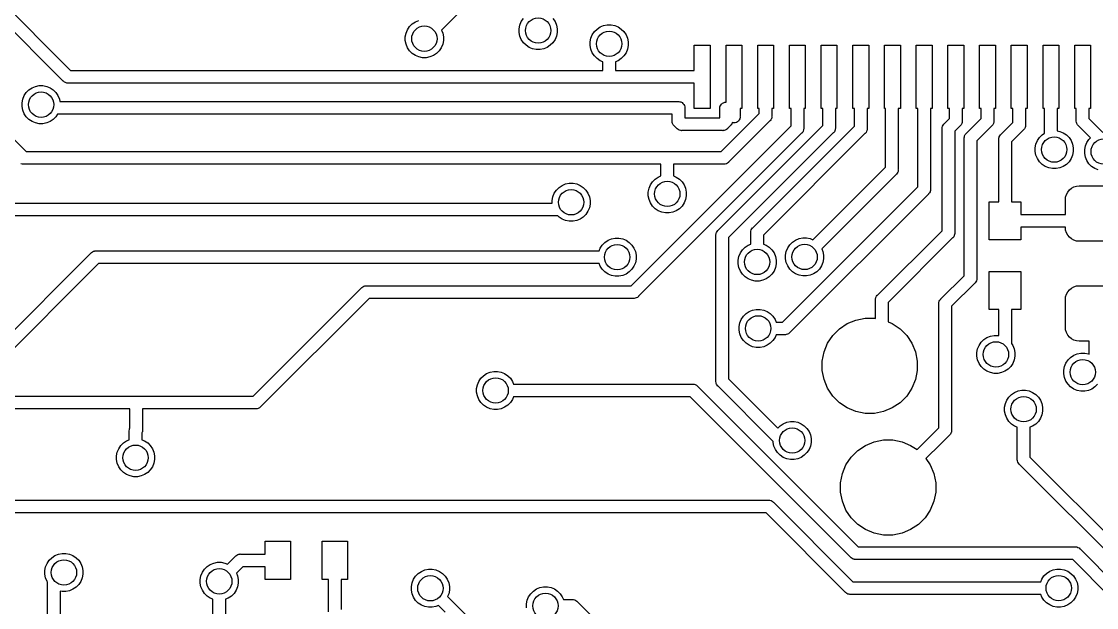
# Model space of a CAD drawing. Extents: x 71 to 174, y -171 to -82.
# Drawn here: x 118.25 to 135.21, y -119 to -109.75 of the extents above; entities that cross this region are included whole.
import ezdxf

# ---------------------------------------------------------------- set-up
doc = ezdxf.new("R2010")
doc.units = 0
doc.header["$MEASUREMENT"] = 0
doc.layers.add('BLACK', color=7, linetype='CONTINUOUS')

msp = doc.modelspace()

# ---------------------------------------------------------------- linework, layer by layer
at = {"layer": 'BLACK', "linetype": 'CONTINUOUS'}
for p, q in [((116.39, -107.888), (119.028, -110.526)), ((118.913, -110.694), (116.275, -108.056)), ((115.058, -108.538), (118.325, -111.806)), ((125.148, -109.622), (124.878, -109.892)), ((124.343, -109.883), (124.375, -109.834)), ((124.375, -109.834), (124.417, -109.792)), ((124.417, -109.792), (124.466, -109.759)), ((124.466, -109.759), (124.521, -109.737)), ((126.103, -109.868), (126.115, -109.81)), ((126.103, -109.927), (126.103, -109.868)), ((126.115, -109.81), (126.137, -109.755)), ((126.137, -109.755), (126.17, -109.706)), ((126.636, -109.706), (126.669, -109.755)), ((126.669, -109.755), (126.692, -109.81)), ((126.692, -109.81), (126.703, -109.868)), ((126.703, -109.868), (126.703, -109.927)), ((127.332, -109.873), (127.381, -109.84)), ((127.381, -109.84), (127.436, -109.817)), ((127.436, -109.817), (127.494, -109.806)), ((127.494, -109.806), (127.553, -109.806)), ((127.553, -109.806), (127.611, -109.817)), ((127.611, -109.817), (127.665, -109.84)), ((127.665, -109.84), (127.714, -109.873)), ((124.308, -109.996), (124.32, -109.938)), ((124.308, -110.055), (124.308, -109.996)), ((124.32, -109.938), (124.343, -109.883)), ((124.878, -109.892), (124.897, -109.938)), ((124.897, -109.938), (124.908, -109.996)), ((124.908, -109.996), (124.908, -110.055)), ((126.115, -109.985), (126.103, -109.927)), ((126.137, -110.039), (126.115, -109.985)), ((126.17, -110.089), (126.137, -110.039)), ((126.669, -110.039), (126.636, -110.089)), ((126.692, -109.985), (126.669, -110.039)), ((126.703, -109.927), (126.692, -109.985)), ((127.223, -110.076), (127.235, -110.018)), ((127.235, -110.018), (127.257, -109.964)), ((127.257, -109.964), (127.29, -109.914)), ((127.29, -109.914), (127.332, -109.873)), ((127.714, -109.873), (127.756, -109.914)), ((127.756, -109.914), (127.789, -109.964)), ((127.789, -109.964), (127.812, -110.018)), ((127.812, -110.018), (127.823, -110.076)), ((124.32, -110.113), (124.308, -110.055)), ((124.343, -110.167), (124.32, -110.113)), ((124.375, -110.216), (124.343, -110.167)), ((124.874, -110.167), (124.842, -110.216)), ((124.897, -110.113), (124.874, -110.167)), ((124.908, -110.055), (124.897, -110.113)), ((126.212, -110.13), (126.17, -110.089)), ((126.261, -110.163), (126.212, -110.13)), ((126.316, -110.186), (126.261, -110.163)), ((126.374, -110.197), (126.316, -110.186)), ((126.433, -110.197), (126.374, -110.197)), ((126.491, -110.186), (126.433, -110.197)), ((126.545, -110.163), (126.491, -110.186)), ((126.594, -110.13), (126.545, -110.163)), ((126.636, -110.089), (126.594, -110.13)), ((127.223, -110.135), (127.223, -110.076)), ((127.235, -110.193), (127.223, -110.135)), ((127.257, -110.248), (127.235, -110.193)), ((127.812, -110.193), (127.789, -110.248)), ((127.823, -110.135), (127.812, -110.193)), ((127.823, -110.076), (127.823, -110.135)), ((128.866, -110.526), (128.866, -110.126)), ((128.866, -110.126), (129.116, -110.126)), ((129.116, -110.126), (129.116, -111.126)), ((129.366, -111.027), (129.366, -110.126)), ((129.366, -110.126), (129.616, -110.126)), ((129.616, -110.126), (129.616, -111.126)), ((129.866, -111.126), (129.866, -110.126)), ((129.866, -110.126), (130.116, -110.126)), ((130.116, -110.126), (130.116, -111.126)), ((130.366, -111.126), (130.366, -110.126)), ((130.366, -110.126), (130.616, -110.126)), ((130.616, -110.126), (130.616, -111.126)), ((130.866, -111.126), (130.866, -110.126)), ((130.866, -110.126), (131.116, -110.126)), ((131.116, -110.126), (131.116, -111.126)), ((131.366, -111.126), (131.366, -110.126)), ((131.366, -110.126), (131.616, -110.126)), ((131.616, -110.126), (131.616, -111.126)), ((131.866, -111.126), (131.866, -110.126)), ((131.866, -110.126), (132.116, -110.126)), ((132.116, -110.126), (132.116, -111.126)), ((132.366, -111.126), (132.366, -110.126)), ((132.366, -110.126), (132.616, -110.126)), ((132.616, -110.126), (132.616, -111.126)), ((132.866, -111.126), (132.866, -110.126)), ((132.866, -110.126), (133.116, -110.126)), ((133.116, -110.126), (133.116, -111.126)), ((133.366, -111.126), (133.366, -110.126)), ((133.366, -110.126), (133.616, -110.126)), ((133.616, -110.126), (133.616, -111.126)), ((133.866, -111.126), (133.866, -110.126)), ((133.866, -110.126), (134.116, -110.126)), ((134.116, -110.126), (134.116, -111.126)), ((134.366, -111.126), (134.366, -110.126)), ((134.366, -110.126), (134.616, -110.126)), ((134.616, -110.126), (134.616, -111.126)), ((134.866, -111.126), (134.866, -110.126)), ((134.866, -110.126), (135.116, -110.126)), ((135.116, -110.126), (135.116, -111.126)), ((124.417, -110.258), (124.375, -110.216)), ((124.466, -110.291), (124.417, -110.258)), ((124.521, -110.314), (124.466, -110.291)), ((124.579, -110.325), (124.521, -110.314)), ((124.638, -110.325), (124.579, -110.325)), ((124.696, -110.314), (124.638, -110.325)), ((124.751, -110.291), (124.696, -110.314)), ((124.8, -110.258), (124.751, -110.291)), ((124.842, -110.216), (124.8, -110.258)), ((127.29, -110.297), (127.257, -110.248)), ((127.332, -110.339), (127.29, -110.297)), ((127.381, -110.372), (127.332, -110.339)), ((127.423, -110.389), (127.381, -110.372)), ((127.665, -110.372), (127.623, -110.389)), ((127.714, -110.339), (127.665, -110.372)), ((127.756, -110.297), (127.714, -110.339)), ((127.789, -110.248), (127.756, -110.297)), ((119.028, -110.526), (127.423, -110.526)), ((127.423, -110.526), (127.423, -110.389)), ((127.623, -110.389), (127.623, -110.526)), ((127.623, -110.526), (128.866, -110.526)), ((118.916, -110.697), (118.913, -110.694)), ((118.931, -110.71), (118.916, -110.697)), ((118.946, -110.718), (118.931, -110.71)), ((118.948, -110.719), (118.946, -110.718)), ((118.967, -110.725), (118.948, -110.719)), ((118.297, -110.924), (118.33, -110.875)), ((118.33, -110.875), (118.372, -110.833)), ((118.372, -110.833), (118.421, -110.801)), ((118.421, -110.801), (118.476, -110.778)), ((118.476, -110.778), (118.534, -110.766)), ((118.534, -110.766), (118.593, -110.766)), ((118.593, -110.766), (118.651, -110.778)), ((118.651, -110.778), (118.705, -110.801)), ((118.705, -110.801), (118.755, -110.833)), ((118.755, -110.833), (118.796, -110.875)), ((118.796, -110.875), (118.829, -110.924)), ((118.969, -110.725), (118.967, -110.725)), ((118.982, -110.726), (118.969, -110.725)), ((118.987, -110.727), (118.982, -110.726)), ((118.982, -110.726), (118.982, -110.726)), ((118.992, -110.726), (118.987, -110.727)), ((127.518, -110.726), (118.992, -110.726)), ((127.523, -110.727), (127.518, -110.726)), ((127.528, -110.726), (127.523, -110.727)), ((128.866, -110.726), (127.528, -110.726)), ((128.866, -111.126), (128.866, -110.726)), ((118.263, -111.037), (118.275, -110.979)), ((118.263, -111.096), (118.263, -111.037)), ((118.275, -110.979), (118.297, -110.924)), ((118.829, -110.924), (118.852, -110.979)), ((118.852, -110.979), (118.859, -111.017)), ((118.859, -111.017), (128.611, -111.017)), ((128.611, -111.017), (128.616, -111.017)), ((128.616, -111.017), (128.621, -111.017)), ((128.621, -111.017), (128.636, -111.019)), ((128.636, -111.019), (128.655, -111.024)), ((128.655, -111.024), (128.672, -111.034)), ((128.672, -111.034), (128.687, -111.046)), ((128.687, -111.046), (128.7, -111.061)), ((129.283, -111.072), (129.295, -111.056)), ((129.295, -111.056), (129.31, -111.044)), ((129.31, -111.044), (129.328, -111.035)), ((129.328, -111.035), (129.347, -111.029)), ((129.347, -111.029), (129.366, -111.027)), ((118.275, -111.154), (118.263, -111.096)), ((118.297, -111.209), (118.275, -111.154)), ((118.33, -111.258), (118.297, -111.209)), ((118.823, -111.217), (118.796, -111.258)), ((128.516, -111.217), (118.823, -111.217)), ((128.516, -111.321), (128.516, -111.217)), ((128.7, -111.061), (128.709, -111.079)), ((128.709, -111.079), (128.715, -111.098)), ((128.715, -111.098), (128.717, -111.117)), ((128.717, -111.117), (128.716, -111.122)), ((128.716, -111.122), (128.716, -111.276)), ((129.116, -111.126), (128.866, -111.126)), ((129.266, -111.123), (129.268, -111.108)), ((129.266, -111.128), (129.266, -111.123)), ((129.266, -111.123), (129.266, -111.123)), ((129.266, -111.132), (129.266, -111.128)), ((129.266, -111.276), (129.266, -111.132)), ((129.268, -111.108), (129.269, -111.105)), ((129.269, -111.105), (129.271, -111.096)), ((129.271, -111.096), (129.273, -111.089)), ((129.273, -111.089), (129.283, -111.072)), ((129.292, -111.806), (129.891, -111.206)), ((129.616, -111.126), (129.591, -111.126)), ((129.591, -111.126), (129.591, -111.248)), ((129.891, -111.126), (129.866, -111.126)), ((129.891, -111.206), (129.891, -111.126)), ((130.116, -111.126), (130.091, -111.126)), ((130.091, -111.126), (130.091, -111.243)), ((130.391, -111.126), (130.366, -111.126)), ((130.391, -111.402), (130.391, -111.126)), ((130.616, -111.126), (130.591, -111.126)), ((130.591, -111.126), (130.591, -111.438)), ((130.891, -111.126), (130.866, -111.126)), ((130.891, -111.397), (130.891, -111.126)), ((131.116, -111.126), (131.091, -111.126)), ((131.091, -111.126), (131.091, -111.433)), ((131.391, -111.126), (131.366, -111.126)), ((131.391, -111.406), (131.391, -111.126)), ((131.616, -111.126), (131.591, -111.126)), ((131.591, -111.126), (131.591, -111.443)), ((131.883, -111.126), (131.866, -111.126)), ((131.883, -112.05), (131.883, -111.126)), ((132.116, -111.126), (132.083, -111.126)), ((132.083, -111.126), (132.083, -112.087)), ((132.391, -111.126), (132.366, -111.126)), ((132.391, -112.36), (132.391, -111.126)), ((132.616, -111.126), (132.591, -111.126)), ((132.591, -111.126), (132.591, -112.397)), ((132.891, -111.126), (132.866, -111.126)), ((132.891, -111.285), (132.891, -111.126)), ((133.116, -111.126), (133.091, -111.126)), ((133.091, -111.126), (133.091, -111.321)), ((133.391, -111.126), (133.366, -111.126)), ((133.391, -111.285), (133.391, -111.126)), ((133.616, -111.126), (133.591, -111.126)), ((133.591, -111.126), (133.591, -111.321)), ((133.891, -111.126), (133.866, -111.126)), ((133.891, -111.347), (133.891, -111.126)), ((134.116, -111.126), (134.091, -111.126)), ((134.091, -111.126), (134.091, -111.384)), ((134.391, -111.126), (134.366, -111.126)), ((134.391, -111.516), (134.391, -111.126)), ((134.616, -111.126), (134.591, -111.126)), ((134.591, -111.126), (134.591, -111.479)), ((134.891, -111.126), (134.866, -111.126)), ((134.891, -111.321), (134.891, -111.126)), ((135.116, -111.126), (135.091, -111.126)), ((135.091, -111.126), (135.091, -111.285)), ((118.372, -111.3), (118.33, -111.258)), ((118.421, -111.332), (118.372, -111.3)), ((118.476, -111.355), (118.421, -111.332)), ((118.534, -111.366), (118.476, -111.355)), ((118.593, -111.366), (118.534, -111.366)), ((118.651, -111.355), (118.593, -111.366)), ((118.705, -111.332), (118.651, -111.355)), ((118.755, -111.3), (118.705, -111.332)), ((118.796, -111.258), (118.755, -111.3)), ((128.516, -111.326), (128.516, -111.321)), ((128.516, -111.331), (128.516, -111.326)), ((128.517, -111.336), (128.516, -111.331)), ((128.516, -111.331), (128.516, -111.331)), ((128.518, -111.346), (128.517, -111.336)), ((128.519, -111.349), (128.518, -111.346)), ((128.523, -111.365), (128.519, -111.349)), ((128.533, -111.382), (128.523, -111.365)), ((128.545, -111.397), (128.533, -111.382)), ((128.549, -111.4), (128.545, -111.397)), ((128.716, -111.276), (129.266, -111.276)), ((129.24, -113.048), (130.891, -111.397)), ((130.058, -111.322), (129.407, -111.973)), ((129.437, -111.397), (129.433, -111.4)), ((129.45, -111.382), (129.437, -111.397)), ((129.459, -111.365), (129.45, -111.382)), ((129.462, -111.355), (129.459, -111.365)), ((129.464, -111.349), (129.462, -111.355)), ((129.472, -111.351), (129.464, -111.349)), ((129.476, -111.352), (129.472, -111.351)), ((129.491, -111.353), (129.476, -111.352)), ((129.511, -111.351), (129.491, -111.353)), ((129.53, -111.345), (129.511, -111.351)), ((129.547, -111.336), (129.53, -111.345)), ((129.562, -111.324), (129.547, -111.336)), ((129.575, -111.308), (129.562, -111.324)), ((129.584, -111.291), (129.575, -111.308)), ((129.59, -111.272), (129.584, -111.291)), ((129.591, -111.257), (129.59, -111.272)), ((129.591, -111.248), (129.592, -111.253)), ((129.592, -111.253), (129.591, -111.257)), ((129.591, -111.257), (129.591, -111.257)), ((130.062, -111.319), (130.058, -111.322)), ((130.075, -111.303), (130.062, -111.319)), ((130.084, -111.286), (130.075, -111.303)), ((130.087, -111.278), (130.084, -111.286)), ((130.09, -111.267), (130.087, -111.278)), ((130.091, -111.258), (130.09, -111.267)), ((130.091, -111.243), (130.092, -111.248)), ((130.092, -111.248), (130.091, -111.252)), ((130.091, -111.252), (130.091, -111.252)), ((130.091, -111.252), (130.091, -111.258)), ((132.78, -111.406), (132.79, -111.389)), ((132.79, -111.389), (132.802, -111.373)), ((132.802, -111.373), (132.806, -111.37)), ((132.806, -111.37), (132.891, -111.285)), ((133.062, -111.397), (133.058, -111.4)), ((133.075, -111.382), (133.062, -111.397)), ((133.084, -111.365), (133.075, -111.382)), ((133.089, -111.349), (133.084, -111.365)), ((133.09, -111.346), (133.089, -111.349)), ((133.091, -111.336), (133.09, -111.346)), ((133.091, -111.321), (133.092, -111.326)), ((133.092, -111.326), (133.091, -111.331)), ((133.091, -111.331), (133.091, -111.331)), ((133.091, -111.331), (133.091, -111.336)), ((133.156, -111.52), (133.391, -111.285)), ((133.562, -111.397), (133.558, -111.4)), ((133.575, -111.382), (133.562, -111.397)), ((133.584, -111.365), (133.575, -111.382)), ((133.586, -111.36), (133.584, -111.365)), ((133.59, -111.346), (133.586, -111.36)), ((133.591, -111.336), (133.59, -111.346)), ((133.591, -111.321), (133.592, -111.326)), ((133.592, -111.326), (133.591, -111.331)), ((133.591, -111.331), (133.591, -111.331)), ((133.591, -111.331), (133.591, -111.336)), ((133.701, -111.538), (133.891, -111.347)), ((134.091, -111.394), (134.09, -111.405)), ((134.091, -111.384), (134.092, -111.389)), ((134.092, -111.389), (134.091, -111.394)), ((134.091, -111.394), (134.091, -111.394)), ((134.891, -111.326), (134.891, -111.321)), ((134.893, -111.346), (134.891, -111.326)), ((134.898, -111.364), (134.893, -111.346)), ((134.898, -111.365), (134.898, -111.364)), ((134.908, -111.382), (134.898, -111.365)), ((134.92, -111.397), (134.908, -111.382)), ((134.924, -111.4), (134.92, -111.397)), ((135.091, -111.285), (135.312, -111.506)), ((127.871, -113.922), (130.391, -111.402)), ((130.558, -111.518), (127.987, -114.089)), ((128.592, -111.444), (128.549, -111.4)), ((128.595, -111.447), (128.592, -111.444)), ((128.61, -111.46), (128.595, -111.447)), ((128.628, -111.469), (128.61, -111.46)), ((128.647, -111.475), (128.628, -111.469)), ((128.628, -111.469), (128.628, -111.469)), ((128.648, -111.475), (128.647, -111.475)), ((128.661, -111.476), (128.648, -111.475)), ((128.666, -111.477), (128.661, -111.476)), ((128.661, -111.476), (128.661, -111.476)), ((128.671, -111.476), (128.666, -111.477)), ((129.311, -111.476), (128.671, -111.476)), ((129.316, -111.477), (129.311, -111.476)), ((129.321, -111.476), (129.316, -111.477)), ((129.336, -111.475), (129.321, -111.476)), ((129.321, -111.476), (129.321, -111.476)), ((129.355, -111.469), (129.336, -111.475)), ((129.372, -111.46), (129.355, -111.469)), ((129.387, -111.447), (129.372, -111.46)), ((129.39, -111.444), (129.387, -111.447)), ((129.433, -111.4), (129.39, -111.444)), ((131.058, -111.513), (129.407, -113.164)), ((129.79, -113.007), (131.391, -111.406)), ((131.558, -111.522), (129.957, -113.123)), ((130.562, -111.514), (130.558, -111.518)), ((130.575, -111.499), (130.562, -111.514)), ((130.584, -111.482), (130.575, -111.499)), ((130.589, -111.465), (130.584, -111.482)), ((130.59, -111.463), (130.589, -111.465)), ((130.591, -111.448), (130.59, -111.458)), ((130.59, -111.458), (130.59, -111.463)), ((130.591, -111.438), (130.592, -111.443)), ((130.592, -111.443), (130.591, -111.448)), ((130.591, -111.448), (130.591, -111.448)), ((131.062, -111.509), (131.058, -111.513)), ((131.075, -111.494), (131.062, -111.509)), ((131.084, -111.477), (131.075, -111.494)), ((131.088, -111.465), (131.084, -111.477)), ((131.09, -111.458), (131.088, -111.465)), ((131.091, -111.443), (131.09, -111.452)), ((131.09, -111.452), (131.09, -111.458)), ((131.091, -111.433), (131.092, -111.438)), ((131.092, -111.438), (131.091, -111.443)), ((131.091, -111.443), (131.091, -111.443)), ((131.562, -111.519), (131.558, -111.522)), ((131.575, -111.503), (131.562, -111.519)), ((131.584, -111.486), (131.575, -111.503)), ((131.587, -111.477), (131.584, -111.486)), ((131.59, -111.467), (131.587, -111.477)), ((131.592, -111.448), (131.59, -111.467)), ((131.591, -111.443), (131.592, -111.448)), ((132.773, -111.44), (132.775, -111.425)), ((132.773, -111.444), (132.773, -111.44)), ((132.773, -111.44), (132.773, -111.44)), ((132.773, -111.449), (132.773, -111.444)), ((132.773, -113.054), (132.773, -111.449)), ((132.775, -111.425), (132.78, -111.406)), ((133.058, -111.4), (132.973, -111.486)), ((132.973, -111.486), (132.973, -113.09)), ((133.125, -111.573), (133.127, -111.565)), ((133.127, -111.565), (133.13, -111.556)), ((133.13, -111.556), (133.14, -111.539)), ((133.14, -111.539), (133.152, -111.523)), ((133.152, -111.523), (133.156, -111.52)), ((133.558, -111.4), (133.323, -111.636)), ((133.675, -111.573), (133.685, -111.556)), ((133.685, -111.556), (133.697, -111.541)), ((133.697, -111.541), (133.701, -111.538)), ((134.058, -111.463), (133.868, -111.653)), ((134.062, -111.46), (134.058, -111.463)), ((134.075, -111.445), (134.062, -111.46)), ((134.084, -111.427), (134.075, -111.445)), ((134.089, -111.41), (134.084, -111.427)), ((134.09, -111.408), (134.089, -111.41)), ((134.09, -111.405), (134.09, -111.408)), ((134.31, -111.584), (134.352, -111.542)), ((134.352, -111.542), (134.391, -111.516)), ((134.591, -111.479), (134.631, -111.487)), ((134.631, -111.487), (134.685, -111.509)), ((134.685, -111.509), (134.734, -111.542)), ((134.734, -111.542), (134.776, -111.584)), ((135.114, -111.59), (134.924, -111.4)), ((133.123, -111.59), (133.125, -111.575)), ((133.123, -111.594), (133.123, -111.59)), ((133.123, -111.59), (133.123, -111.59)), ((133.123, -111.599), (133.123, -111.594)), ((133.123, -113.764), (133.123, -111.599)), ((133.125, -111.575), (133.125, -111.573)), ((133.323, -111.636), (133.323, -113.801)), ((133.668, -111.607), (133.67, -111.592)), ((133.668, -111.612), (133.668, -111.607)), ((133.668, -111.607), (133.668, -111.607)), ((133.668, -111.617), (133.668, -111.612)), ((133.668, -112.392), (133.668, -111.617)), ((133.67, -111.59), (133.672, -111.584)), ((133.67, -111.592), (133.67, -111.59)), ((133.672, -111.584), (133.675, -111.573)), ((133.868, -111.653), (133.868, -112.597)), ((134.243, -111.746), (134.255, -111.688)), ((134.255, -111.688), (134.277, -111.633)), ((134.277, -111.633), (134.31, -111.584)), ((134.776, -111.584), (134.809, -111.633)), ((134.809, -111.633), (134.832, -111.688)), ((134.832, -111.688), (134.843, -111.746)), ((135.023, -111.776), (135.035, -111.718)), ((135.035, -111.718), (135.057, -111.664)), ((135.057, -111.664), (135.09, -111.614)), ((135.09, -111.614), (135.114, -111.59)), ((118.325, -111.806), (128.418, -111.806)), ((128.418, -111.806), (128.423, -111.805)), ((128.423, -111.805), (128.428, -111.806)), ((128.428, -111.806), (129.292, -111.806)), ((134.243, -111.805), (134.243, -111.746)), ((134.255, -111.863), (134.243, -111.805)), ((134.277, -111.917), (134.255, -111.863)), ((134.832, -111.863), (134.809, -111.917)), ((134.843, -111.805), (134.832, -111.863)), ((134.843, -111.746), (134.843, -111.805)), ((135.023, -111.835), (135.023, -111.776)), ((135.035, -111.893), (135.023, -111.835)), ((135.057, -111.948), (135.035, -111.893)), ((118.264, -112.004), (118.245, -111.999)), ((118.266, -112.004), (118.264, -112.004)), ((118.279, -112.006), (118.266, -112.004)), ((118.284, -112.006), (118.279, -112.006)), ((118.279, -112.006), (118.279, -112.006)), ((118.289, -112.006), (118.284, -112.006)), ((128.34, -112.006), (118.289, -112.006)), ((128.34, -112.19), (128.34, -112.006)), ((129.328, -112.006), (128.54, -112.006)), ((128.54, -112.006), (128.54, -112.19)), ((129.333, -112.006), (129.328, -112.006)), ((129.338, -112.006), (129.333, -112.006)), ((129.353, -112.004), (129.338, -112.006)), ((129.338, -112.006), (129.338, -112.006)), ((129.372, -111.999), (129.353, -112.004)), ((129.389, -111.989), (129.372, -111.999)), ((129.404, -111.977), (129.389, -111.989)), ((129.407, -111.973), (129.404, -111.977)), ((130.735, -113.198), (131.883, -112.05)), ((134.31, -111.966), (134.277, -111.917)), ((134.352, -112.008), (134.31, -111.966)), ((134.401, -112.041), (134.352, -112.008)), ((134.456, -112.064), (134.401, -112.041)), ((134.514, -112.075), (134.456, -112.064)), ((134.573, -112.075), (134.514, -112.075)), ((134.631, -112.064), (134.573, -112.075)), ((134.685, -112.041), (134.631, -112.064)), ((134.734, -112.008), (134.685, -112.041)), ((134.776, -111.966), (134.734, -112.008)), ((134.809, -111.917), (134.776, -111.966)), ((135.09, -111.997), (135.057, -111.948)), ((135.132, -112.039), (135.09, -111.997)), ((135.181, -112.072), (135.132, -112.039)), ((135.236, -112.094), (135.181, -112.072)), ((128.207, -112.282), (128.249, -112.241)), ((128.249, -112.241), (128.298, -112.208)), ((128.298, -112.208), (128.34, -112.19)), ((128.54, -112.19), (128.582, -112.208)), ((128.582, -112.208), (128.632, -112.241)), ((128.632, -112.241), (128.673, -112.282)), ((132.05, -112.166), (130.877, -113.339)), ((132.054, -112.163), (132.05, -112.166)), ((132.067, -112.147), (132.054, -112.163)), ((132.076, -112.13), (132.067, -112.147)), ((132.079, -112.119), (132.076, -112.13)), ((132.082, -112.111), (132.079, -112.119)), ((132.083, -112.097), (132.082, -112.106)), ((132.082, -112.106), (132.082, -112.111)), ((132.083, -112.087), (132.084, -112.092)), ((132.084, -112.092), (132.083, -112.097)), ((132.083, -112.097), (132.083, -112.097)), ((126.657, -112.464), (126.69, -112.414)), ((126.69, -112.414), (126.732, -112.373)), ((126.732, -112.373), (126.781, -112.34)), ((126.781, -112.34), (126.836, -112.317)), ((126.836, -112.317), (126.894, -112.306)), ((126.894, -112.306), (126.953, -112.306)), ((126.953, -112.306), (127.011, -112.317)), ((127.011, -112.317), (127.065, -112.34)), ((127.065, -112.34), (127.114, -112.373)), ((127.114, -112.373), (127.156, -112.414)), ((127.156, -112.414), (127.189, -112.464)), ((128.14, -112.444), (128.152, -112.386)), ((128.152, -112.386), (128.174, -112.331)), ((128.174, -112.331), (128.207, -112.282)), ((128.673, -112.282), (128.706, -112.331)), ((128.706, -112.331), (128.729, -112.386)), ((128.729, -112.386), (128.74, -112.444)), ((130.256, -114.496), (132.391, -112.36)), ((132.591, -112.407), (132.59, -112.414)), ((132.59, -112.414), (132.59, -112.421)), ((132.591, -112.397), (132.592, -112.402)), ((132.592, -112.402), (132.591, -112.407)), ((132.591, -112.407), (132.591, -112.407)), ((133.668, -112.597), (133.668, -112.392)), ((133.668, -112.392), (133.668, -112.392)), ((134.755, -112.445), (134.782, -112.411)), ((134.782, -112.411), (134.815, -112.384)), ((134.815, -112.384), (134.853, -112.364)), ((134.853, -112.364), (134.894, -112.351)), ((134.894, -112.351), (134.937, -112.347)), ((134.937, -112.347), (135.449, -112.347)), ((126.623, -112.576), (126.635, -112.518)), ((126.623, -112.622), (126.623, -112.576)), ((126.635, -112.518), (126.657, -112.464)), ((127.189, -112.464), (127.212, -112.518)), ((127.212, -112.518), (127.223, -112.576)), ((127.223, -112.576), (127.223, -112.635)), ((128.14, -112.503), (128.14, -112.444)), ((128.152, -112.561), (128.14, -112.503)), ((128.174, -112.616), (128.152, -112.561)), ((128.729, -112.561), (128.706, -112.616)), ((128.74, -112.503), (128.729, -112.561)), ((128.74, -112.444), (128.74, -112.503)), ((132.558, -112.476), (130.372, -114.663)), ((132.562, -112.473), (132.558, -112.476)), ((132.575, -112.458), (132.562, -112.473)), ((132.584, -112.44), (132.575, -112.458)), ((132.586, -112.434), (132.584, -112.44)), ((132.59, -112.421), (132.586, -112.434)), ((134.718, -112.566), (134.722, -112.523)), ((134.718, -112.797), (134.718, -112.566)), ((134.722, -112.523), (134.735, -112.482)), ((134.735, -112.482), (134.755, -112.445)), ((117.776, -112.622), (126.623, -112.622)), ((127.189, -112.748), (127.156, -112.797)), ((127.212, -112.693), (127.189, -112.748)), ((127.223, -112.635), (127.212, -112.693)), ((128.207, -112.665), (128.174, -112.616)), ((128.249, -112.707), (128.207, -112.665)), ((128.298, -112.739), (128.249, -112.707)), ((128.353, -112.762), (128.298, -112.739)), ((128.582, -112.739), (128.528, -112.762)), ((128.632, -112.707), (128.582, -112.739)), ((128.673, -112.665), (128.632, -112.707)), ((128.706, -112.616), (128.673, -112.665)), ((133.518, -113.197), (133.518, -112.597)), ((133.518, -112.597), (133.668, -112.597)), ((133.868, -112.597), (134.018, -112.597)), ((134.018, -112.597), (134.018, -112.797)), ((126.715, -112.822), (117.776, -112.822)), ((126.732, -112.839), (126.715, -112.822)), ((126.781, -112.872), (126.732, -112.839)), ((126.836, -112.894), (126.781, -112.872)), ((126.894, -112.906), (126.836, -112.894)), ((126.953, -112.906), (126.894, -112.906)), ((127.011, -112.894), (126.953, -112.906)), ((127.065, -112.872), (127.011, -112.894)), ((127.114, -112.839), (127.065, -112.872)), ((127.156, -112.797), (127.114, -112.839)), ((128.411, -112.774), (128.353, -112.762)), ((128.47, -112.774), (128.411, -112.774)), ((128.528, -112.762), (128.47, -112.774)), ((134.018, -112.797), (134.718, -112.797)), ((129.211, -113.095), (129.215, -113.084)), ((129.215, -113.084), (129.224, -113.066)), ((129.224, -113.066), (129.236, -113.051)), ((129.236, -113.051), (129.24, -113.048)), ((129.757, -113.076), (129.759, -113.062)), ((129.757, -113.081), (129.757, -113.076)), ((129.757, -113.076), (129.757, -113.076)), ((129.757, -113.086), (129.757, -113.081)), ((129.757, -113.265), (129.757, -113.086)), ((129.759, -113.062), (129.765, -113.043)), ((129.765, -113.043), (129.774, -113.025)), ((129.774, -113.025), (129.786, -113.01)), ((129.786, -113.01), (129.79, -113.007)), ((131.756, -114.071), (132.773, -113.054)), ((132.973, -113.09), (132.974, -113.095)), ((134.718, -112.997), (134.018, -112.997)), ((134.018, -112.997), (134.018, -113.197)), ((134.718, -113.004), (134.718, -112.997)), ((134.722, -113.046), (134.718, -113.004)), ((134.735, -113.087), (134.722, -113.046)), ((134.755, -113.125), (134.735, -113.087)), ((127.415, -113.281), (127.457, -113.239)), ((127.457, -113.239), (127.506, -113.206)), ((127.506, -113.206), (127.561, -113.184)), ((127.561, -113.184), (127.619, -113.172)), ((127.619, -113.172), (127.678, -113.172)), ((127.678, -113.172), (127.736, -113.184)), ((127.736, -113.184), (127.791, -113.206)), ((127.791, -113.206), (127.84, -113.239)), ((127.84, -113.239), (127.882, -113.281)), ((129.207, -113.117), (129.209, -113.103)), ((129.207, -113.122), (129.207, -113.117)), ((129.207, -113.117), (129.207, -113.117)), ((129.207, -113.127), (129.207, -113.122)), ((129.207, -115.075), (129.207, -113.127)), ((129.209, -113.103), (129.21, -113.1)), ((129.21, -113.1), (129.211, -113.095)), ((129.407, -113.164), (129.407, -115.394)), ((129.957, -113.123), (129.957, -113.265)), ((130.373, -113.278), (130.415, -113.236)), ((130.415, -113.236), (130.464, -113.203)), ((130.464, -113.203), (130.518, -113.18)), ((130.518, -113.18), (130.576, -113.169)), ((130.576, -113.169), (130.635, -113.169)), ((130.635, -113.169), (130.693, -113.18)), ((130.693, -113.18), (130.735, -113.198)), ((132.94, -113.169), (131.923, -114.186)), ((132.944, -113.166), (132.94, -113.169)), ((132.957, -113.151), (132.944, -113.166)), ((132.966, -113.133), (132.957, -113.151)), ((132.967, -113.129), (132.966, -113.133)), ((132.972, -113.115), (132.967, -113.129)), ((132.973, -113.1), (132.972, -113.113)), ((132.972, -113.113), (132.972, -113.115)), ((132.974, -113.095), (132.973, -113.1)), ((132.973, -113.1), (132.973, -113.1)), ((134.018, -113.197), (133.518, -113.197)), ((134.782, -113.158), (134.755, -113.125)), ((134.815, -113.185), (134.782, -113.158)), ((134.853, -113.206), (134.815, -113.185)), ((134.894, -113.218), (134.853, -113.206)), ((134.937, -113.222), (134.894, -113.218)), ((135.449, -113.222), (134.937, -113.222)), ((117.644, -115.116), (119.355, -113.405)), ((119.355, -113.405), (119.358, -113.401)), ((119.358, -113.401), (119.374, -113.389)), ((119.374, -113.389), (119.391, -113.379)), ((119.391, -113.379), (119.404, -113.375)), ((119.404, -113.375), (119.41, -113.374)), ((119.41, -113.374), (119.413, -113.373)), ((119.413, -113.373), (119.424, -113.372)), ((119.424, -113.372), (119.424, -113.372)), ((119.424, -113.372), (119.429, -113.372)), ((119.429, -113.372), (119.434, -113.372)), ((119.434, -113.372), (127.365, -113.372)), ((127.365, -113.372), (127.383, -113.33)), ((127.383, -113.33), (127.415, -113.281)), ((127.882, -113.281), (127.914, -113.33)), ((127.914, -113.33), (127.937, -113.385)), ((127.937, -113.385), (127.949, -113.443)), ((129.569, -113.461), (129.592, -113.406)), ((129.592, -113.406), (129.624, -113.357)), ((129.624, -113.357), (129.666, -113.315)), ((129.666, -113.315), (129.715, -113.283)), ((129.715, -113.283), (129.757, -113.265)), ((129.957, -113.265), (130, -113.283)), ((130, -113.283), (130.049, -113.315)), ((130.049, -113.315), (130.091, -113.357)), ((130.091, -113.357), (130.123, -113.406)), ((130.123, -113.406), (130.146, -113.461)), ((130.306, -113.439), (130.317, -113.381)), ((130.317, -113.381), (130.34, -113.327)), ((130.34, -113.327), (130.373, -113.278)), ((130.877, -113.339), (130.894, -113.381)), ((130.894, -113.381), (130.906, -113.439)), ((119.471, -113.572), (117.76, -115.283)), ((127.365, -113.572), (119.471, -113.572)), ((127.383, -113.614), (127.365, -113.572)), ((127.937, -113.56), (127.914, -113.614)), ((127.949, -113.502), (127.937, -113.56)), ((127.949, -113.443), (127.949, -113.502)), ((129.557, -113.519), (129.569, -113.461)), ((129.557, -113.578), (129.557, -113.519)), ((129.569, -113.636), (129.557, -113.578)), ((130.146, -113.461), (130.157, -113.519)), ((130.157, -113.578), (130.146, -113.636)), ((130.157, -113.519), (130.157, -113.578)), ((130.306, -113.498), (130.306, -113.439)), ((130.317, -113.556), (130.306, -113.498)), ((130.34, -113.611), (130.317, -113.556)), ((130.894, -113.556), (130.872, -113.611)), ((130.906, -113.498), (130.894, -113.556)), ((130.906, -113.439), (130.906, -113.498)), ((127.415, -113.663), (127.383, -113.614)), ((127.457, -113.705), (127.415, -113.663)), ((127.506, -113.738), (127.457, -113.705)), ((127.561, -113.761), (127.506, -113.738)), ((127.619, -113.772), (127.561, -113.761)), ((127.736, -113.761), (127.678, -113.772)), ((127.791, -113.738), (127.736, -113.761)), ((127.84, -113.705), (127.791, -113.738)), ((127.882, -113.663), (127.84, -113.705)), ((127.914, -113.614), (127.882, -113.663)), ((129.592, -113.691), (129.569, -113.636)), ((129.624, -113.74), (129.592, -113.691)), ((129.666, -113.781), (129.624, -113.74)), ((130.091, -113.74), (130.049, -113.781)), ((130.123, -113.691), (130.091, -113.74)), ((130.146, -113.636), (130.123, -113.691)), ((130.373, -113.66), (130.34, -113.611)), ((130.415, -113.702), (130.373, -113.66)), ((130.464, -113.735), (130.415, -113.702)), ((130.518, -113.757), (130.464, -113.735)), ((130.576, -113.769), (130.518, -113.757)), ((130.635, -113.769), (130.576, -113.769)), ((130.693, -113.757), (130.635, -113.769)), ((130.748, -113.735), (130.693, -113.757)), ((130.797, -113.702), (130.748, -113.735)), ((130.839, -113.66), (130.797, -113.702)), ((130.872, -113.611), (130.839, -113.66)), ((132.756, -114.131), (133.123, -113.764)), ((133.518, -114.297), (133.518, -113.697)), ((133.518, -113.697), (134.018, -113.697)), ((134.018, -113.697), (134.018, -114.297)), ((123.622, -113.951), (123.637, -113.939)), ((123.637, -113.939), (123.655, -113.929)), ((123.655, -113.929), (123.668, -113.925)), ((123.668, -113.925), (123.674, -113.924)), ((123.674, -113.924), (123.676, -113.923)), ((123.676, -113.923), (123.688, -113.922)), ((123.688, -113.922), (123.688, -113.922)), ((123.688, -113.922), (123.693, -113.922)), ((123.693, -113.922), (123.698, -113.922)), ((123.698, -113.922), (127.871, -113.922)), ((127.678, -113.772), (127.619, -113.772)), ((129.715, -113.814), (129.666, -113.781)), ((129.77, -113.837), (129.715, -113.814)), ((129.828, -113.848), (129.77, -113.837)), ((129.887, -113.848), (129.828, -113.848)), ((129.945, -113.837), (129.887, -113.848)), ((130, -113.814), (129.945, -113.837)), ((130.049, -113.781), (130, -113.814)), ((133.29, -113.88), (132.923, -114.247)), ((133.294, -113.877), (133.29, -113.88)), ((133.307, -113.862), (133.294, -113.877)), ((133.316, -113.844), (133.307, -113.862)), ((133.322, -113.825), (133.316, -113.844)), ((133.323, -113.811), (133.322, -113.825)), ((133.323, -113.801), (133.324, -113.806)), ((133.324, -113.806), (133.323, -113.811)), ((133.323, -113.811), (133.323, -113.811)), ((134.815, -113.959), (134.853, -113.939)), ((134.853, -113.939), (134.894, -113.926)), ((134.894, -113.926), (134.937, -113.922)), ((134.937, -113.922), (135.449, -113.922)), ((121.908, -115.666), (123.619, -113.955)), ((123.619, -113.955), (123.622, -113.951)), ((127.968, -114.106), (127.951, -114.115)), ((127.984, -114.093), (127.968, -114.106)), ((127.987, -114.089), (127.984, -114.093)), ((131.728, -114.113), (131.73, -114.107)), ((131.73, -114.107), (131.74, -114.089)), ((131.74, -114.089), (131.752, -114.074)), ((131.752, -114.074), (131.756, -114.071)), ((134.718, -114.141), (134.722, -114.098)), ((134.722, -114.098), (134.735, -114.057)), ((134.735, -114.057), (134.755, -114.02)), ((134.755, -114.02), (134.782, -113.986)), ((134.782, -113.986), (134.815, -113.959)), ((123.735, -114.122), (122.024, -115.833)), ((127.908, -114.122), (123.735, -114.122)), ((127.913, -114.123), (127.908, -114.122)), ((127.917, -114.122), (127.913, -114.123)), ((127.932, -114.121), (127.917, -114.122)), ((127.917, -114.122), (127.917, -114.122)), ((127.951, -114.115), (127.932, -114.121)), ((131.723, -114.14), (131.725, -114.125)), ((131.723, -114.145), (131.723, -114.14)), ((131.723, -114.14), (131.723, -114.14)), ((131.723, -114.15), (131.723, -114.145)), ((131.723, -114.439), (131.723, -114.15)), ((131.725, -114.123), (131.728, -114.113)), ((131.725, -114.125), (131.725, -114.123)), ((131.923, -114.186), (131.923, -114.494)), ((132.723, -114.201), (132.725, -114.186)), ((132.723, -114.206), (132.723, -114.201)), ((132.723, -114.201), (132.723, -114.201)), ((132.723, -114.211), (132.723, -114.206)), ((132.723, -116.164), (132.723, -114.211)), ((132.725, -114.186), (132.73, -114.167)), ((132.73, -114.167), (132.74, -114.15)), ((132.74, -114.15), (132.752, -114.135)), ((132.752, -114.135), (132.756, -114.131)), ((132.923, -114.247), (132.923, -116.201)), ((134.718, -114.579), (134.718, -114.141)), ((129.607, -114.454), (129.64, -114.404)), ((129.64, -114.404), (129.682, -114.363)), ((129.682, -114.363), (129.731, -114.33)), ((129.731, -114.33), (129.786, -114.307)), ((129.786, -114.307), (129.844, -114.296)), ((129.844, -114.296), (129.903, -114.296)), ((129.903, -114.296), (129.961, -114.307)), ((129.961, -114.307), (130.015, -114.33)), ((130.015, -114.33), (130.064, -114.363)), ((130.064, -114.363), (130.106, -114.404)), ((130.106, -114.404), (130.139, -114.454)), ((131.414, -114.465), (131.559, -114.436)), ((131.559, -114.436), (131.707, -114.436)), ((131.707, -114.436), (131.723, -114.439)), ((133.668, -114.297), (133.518, -114.297)), ((133.668, -114.709), (133.668, -114.297)), ((134.018, -114.297), (133.868, -114.297)), ((133.868, -114.297), (133.868, -114.832)), ((129.573, -114.566), (129.585, -114.508)), ((129.573, -114.625), (129.573, -114.566)), ((129.585, -114.508), (129.607, -114.454)), ((130.139, -114.454), (130.156, -114.496)), ((130.156, -114.496), (130.256, -114.496)), ((131.051, -114.708), (131.155, -114.603)), ((131.155, -114.603), (131.278, -114.521)), ((131.278, -114.521), (131.414, -114.465)), ((131.923, -114.494), (131.988, -114.521)), ((131.988, -114.521), (132.111, -114.603)), ((132.111, -114.603), (132.216, -114.708)), ((134.722, -114.621), (134.718, -114.579)), ((129.585, -114.683), (129.573, -114.625)), ((129.607, -114.738), (129.585, -114.683)), ((129.64, -114.787), (129.607, -114.738)), ((129.682, -114.829), (129.64, -114.787)), ((130.106, -114.787), (130.064, -114.829)), ((130.139, -114.738), (130.106, -114.787)), ((130.156, -114.696), (130.139, -114.738)), ((130.292, -114.696), (130.156, -114.696)), ((130.297, -114.696), (130.292, -114.696)), ((130.302, -114.696), (130.297, -114.696)), ((130.317, -114.694), (130.302, -114.696)), ((130.302, -114.696), (130.302, -114.696)), ((130.336, -114.689), (130.317, -114.694)), ((130.353, -114.679), (130.336, -114.689)), ((130.368, -114.667), (130.353, -114.679)), ((130.372, -114.663), (130.368, -114.667)), ((130.968, -114.83), (131.051, -114.708)), ((132.216, -114.708), (132.298, -114.83)), ((133.39, -114.814), (133.432, -114.773)), ((133.432, -114.773), (133.481, -114.74)), ((133.481, -114.74), (133.536, -114.717)), ((133.536, -114.717), (133.594, -114.706)), ((133.594, -114.706), (133.653, -114.706)), ((133.653, -114.706), (133.668, -114.709)), ((134.735, -114.662), (134.722, -114.621)), ((134.755, -114.7), (134.735, -114.662)), ((134.782, -114.733), (134.755, -114.7)), ((134.815, -114.76), (134.782, -114.733)), ((134.853, -114.781), (134.815, -114.76)), ((134.894, -114.793), (134.853, -114.781)), ((129.731, -114.862), (129.682, -114.829)), ((129.786, -114.884), (129.731, -114.862)), ((129.844, -114.896), (129.786, -114.884)), ((129.903, -114.896), (129.844, -114.896)), ((129.961, -114.884), (129.903, -114.896)), ((130.015, -114.862), (129.961, -114.884)), ((130.064, -114.829), (130.015, -114.862)), ((130.912, -114.967), (130.968, -114.83)), ((132.298, -114.83), (132.354, -114.967)), ((133.323, -114.976), (133.335, -114.918)), ((133.335, -114.918), (133.357, -114.864)), ((133.357, -114.864), (133.39, -114.814)), ((133.868, -114.832), (133.889, -114.864)), ((133.889, -114.864), (133.912, -114.918)), ((133.912, -114.918), (133.923, -114.976)), ((134.937, -114.797), (134.894, -114.793)), ((135.093, -114.797), (134.937, -114.797)), ((135.093, -115.002), (135.093, -114.797)), ((129.207, -115.43), (129.207, -115.075)), ((129.207, -115.075), (129.207, -115.075)), ((130.883, -115.112), (130.912, -114.967)), ((130.883, -115.26), (130.883, -115.112)), ((132.354, -114.967), (132.383, -115.112)), ((132.383, -115.112), (132.383, -115.26)), ((133.323, -115.035), (133.323, -114.976)), ((133.335, -115.093), (133.323, -115.035)), ((133.357, -115.148), (133.335, -115.093)), ((133.912, -115.093), (133.889, -115.148)), ((133.923, -115.035), (133.912, -115.093)), ((133.923, -114.976), (133.923, -115.035)), ((134.727, -115.144), (134.76, -115.094)), ((134.76, -115.094), (134.802, -115.053)), ((134.802, -115.053), (134.851, -115.02)), ((134.851, -115.02), (134.906, -114.997)), ((134.906, -114.997), (134.964, -114.986)), ((134.964, -114.986), (135.023, -114.986)), ((135.023, -114.986), (135.081, -114.997)), ((135.081, -114.997), (135.093, -115.002)), ((125.59, -115.309), (125.644, -115.286)), ((125.644, -115.286), (125.702, -115.275)), ((125.702, -115.275), (125.762, -115.275)), ((125.762, -115.275), (125.819, -115.286)), ((125.819, -115.286), (125.874, -115.309)), ((130.912, -115.404), (130.883, -115.26)), ((132.383, -115.26), (132.354, -115.404)), ((133.39, -115.197), (133.357, -115.148)), ((133.432, -115.239), (133.39, -115.197)), ((133.481, -115.272), (133.432, -115.239)), ((133.536, -115.294), (133.481, -115.272)), ((133.594, -115.306), (133.536, -115.294)), ((133.711, -115.294), (133.653, -115.306)), ((133.765, -115.272), (133.711, -115.294)), ((133.814, -115.239), (133.765, -115.272)), ((133.856, -115.197), (133.814, -115.239)), ((133.889, -115.148), (133.856, -115.197)), ((134.693, -115.256), (134.705, -115.198)), ((134.693, -115.315), (134.693, -115.256)), ((134.705, -115.198), (134.727, -115.144)), ((125.444, -115.487), (125.466, -115.433)), ((125.466, -115.433), (125.499, -115.383)), ((125.499, -115.383), (125.541, -115.342)), ((125.541, -115.342), (125.59, -115.309)), ((125.874, -115.309), (125.923, -115.342)), ((125.923, -115.342), (125.965, -115.383)), ((125.965, -115.383), (125.998, -115.433)), ((125.998, -115.433), (126.015, -115.475)), ((129.207, -115.435), (129.207, -115.43)), ((129.209, -115.455), (129.207, -115.435)), ((129.212, -115.466), (129.209, -115.455)), ((129.215, -115.474), (129.212, -115.466)), ((129.407, -115.394), (130.182, -116.168)), ((130.968, -115.541), (130.912, -115.404)), ((132.354, -115.404), (132.298, -115.541)), ((133.653, -115.306), (133.594, -115.306)), ((134.705, -115.373), (134.693, -115.315)), ((134.727, -115.428), (134.705, -115.373)), ((134.76, -115.477), (134.727, -115.428)), ((125.432, -115.545), (125.444, -115.487)), ((125.432, -115.604), (125.432, -115.545)), ((125.444, -115.662), (125.432, -115.604)), ((126.015, -115.475), (128.837, -115.475)), ((128.837, -115.475), (128.842, -115.474)), ((128.842, -115.474), (128.847, -115.475)), ((128.847, -115.475), (128.847, -115.475)), ((128.847, -115.475), (128.862, -115.476)), ((128.862, -115.476), (128.881, -115.482)), ((128.881, -115.482), (128.898, -115.491)), ((128.898, -115.491), (128.913, -115.504)), ((128.913, -115.504), (128.916, -115.507)), ((128.916, -115.507), (131.452, -118.043)), ((129.224, -115.491), (129.215, -115.474)), ((129.236, -115.506), (129.224, -115.491)), ((129.24, -115.509), (129.236, -115.506)), ((130.11, -116.379), (129.24, -115.509)), ((131.051, -115.664), (130.968, -115.541)), ((132.298, -115.541), (132.216, -115.664)), ((133.869, -115.638), (133.918, -115.605)), ((133.918, -115.605), (133.973, -115.582)), ((133.973, -115.582), (134.031, -115.571)), ((134.031, -115.571), (134.09, -115.571)), ((134.09, -115.571), (134.148, -115.582)), ((134.148, -115.582), (134.202, -115.605)), ((134.202, -115.605), (134.252, -115.638)), ((134.802, -115.519), (134.76, -115.477)), ((134.851, -115.552), (134.802, -115.519)), ((134.906, -115.574), (134.851, -115.552)), ((134.964, -115.586), (134.906, -115.574)), ((135.023, -115.586), (134.964, -115.586)), ((135.081, -115.574), (135.023, -115.586)), ((135.135, -115.552), (135.081, -115.574)), ((135.184, -115.519), (135.135, -115.552)), ((135.226, -115.477), (135.184, -115.519)), ((114.268, -115.666), (120.058, -115.666)), ((120.058, -115.666), (120.063, -115.665)), ((120.063, -115.665), (120.068, -115.666)), ((120.068, -115.666), (121.908, -115.666)), ((125.466, -115.717), (125.444, -115.662)), ((125.499, -115.766), (125.466, -115.717)), ((125.541, -115.808), (125.499, -115.766)), ((125.965, -115.766), (125.923, -115.808)), ((125.998, -115.717), (125.965, -115.766)), ((126.015, -115.675), (125.998, -115.717)), ((128.801, -115.675), (126.015, -115.675)), ((131.336, -118.21), (128.801, -115.675)), ((131.155, -115.768), (131.051, -115.664)), ((131.278, -115.85), (131.155, -115.768)), ((132.111, -115.768), (131.988, -115.85)), ((132.216, -115.664), (132.111, -115.768)), ((133.76, -115.841), (133.772, -115.783)), ((133.772, -115.783), (133.795, -115.728)), ((133.795, -115.728), (133.827, -115.679)), ((133.827, -115.679), (133.869, -115.638)), ((134.252, -115.638), (134.293, -115.679)), ((134.293, -115.679), (134.326, -115.728)), ((134.326, -115.728), (134.349, -115.783)), ((134.349, -115.783), (134.36, -115.841)), ((119.963, -115.866), (114.268, -115.866)), ((119.963, -116.168), (119.963, -115.866)), ((121.945, -115.866), (120.163, -115.866)), ((120.163, -115.866), (120.163, -116.197)), ((121.95, -115.866), (121.945, -115.866)), ((121.955, -115.866), (121.95, -115.866)), ((121.969, -115.864), (121.955, -115.866)), ((121.955, -115.866), (121.955, -115.866)), ((121.988, -115.859), (121.969, -115.864)), ((122.006, -115.849), (121.988, -115.859)), ((122.021, -115.837), (122.006, -115.849)), ((122.024, -115.833), (122.021, -115.837)), ((125.59, -115.84), (125.541, -115.808)), ((125.644, -115.863), (125.59, -115.84)), ((125.702, -115.875), (125.644, -115.863)), ((125.762, -115.875), (125.702, -115.875)), ((125.819, -115.863), (125.762, -115.875)), ((125.874, -115.84), (125.819, -115.863)), ((125.923, -115.808), (125.874, -115.84)), ((131.414, -115.907), (131.278, -115.85)), ((131.559, -115.936), (131.414, -115.907)), ((131.707, -115.936), (131.559, -115.936)), ((131.852, -115.907), (131.707, -115.936)), ((131.988, -115.85), (131.852, -115.907)), ((133.76, -115.9), (133.76, -115.841)), ((133.772, -115.958), (133.76, -115.9)), ((133.795, -116.013), (133.772, -115.958)), ((134.349, -115.958), (134.326, -116.013)), ((134.36, -115.9), (134.349, -115.958)), ((134.36, -115.841), (134.36, -115.9)), ((130.182, -116.168), (130.219, -116.132)), ((130.219, -116.132), (130.268, -116.099)), ((130.268, -116.099), (130.323, -116.076)), ((130.323, -116.076), (130.381, -116.065)), ((130.381, -116.065), (130.44, -116.065)), ((130.44, -116.065), (130.498, -116.076)), ((130.498, -116.076), (130.552, -116.099)), ((130.552, -116.099), (130.601, -116.132)), ((130.601, -116.132), (130.643, -116.173)), ((133.827, -116.062), (133.795, -116.013)), ((133.869, -116.104), (133.827, -116.062)), ((133.918, -116.136), (133.869, -116.104)), ((133.96, -116.154), (133.918, -116.136)), ((134.202, -116.136), (134.16, -116.154)), ((134.252, -116.104), (134.202, -116.136)), ((134.293, -116.062), (134.252, -116.104)), ((134.326, -116.013), (134.293, -116.062)), ((119.953, -116.211), (119.955, -116.192)), ((119.953, -116.216), (119.953, -116.211)), ((119.953, -116.352), (119.953, -116.216)), ((119.955, -116.192), (119.96, -116.173)), ((119.96, -116.173), (119.963, -116.168)), ((120.156, -116.24), (120.153, -116.245)), ((120.153, -116.245), (120.153, -116.352)), ((120.162, -116.221), (120.156, -116.24)), ((120.163, -116.206), (120.162, -116.221)), ((120.163, -116.197), (120.164, -116.201)), ((120.164, -116.201), (120.163, -116.206)), ((120.163, -116.206), (120.163, -116.206)), ((130.643, -116.173), (130.676, -116.223)), ((130.676, -116.223), (130.699, -116.277)), ((130.699, -116.277), (130.71, -116.335)), ((132.379, -116.508), (132.606, -116.282)), ((132.606, -116.282), (132.723, -116.164)), ((132.606, -116.282), (132.606, -116.282)), ((132.89, -116.28), (132.747, -116.423)), ((132.894, -116.277), (132.89, -116.28)), ((132.907, -116.262), (132.894, -116.277)), ((132.913, -116.25), (132.907, -116.262)), ((132.916, -116.244), (132.913, -116.25)), ((132.922, -116.225), (132.916, -116.244)), ((132.923, -116.211), (132.922, -116.221)), ((132.922, -116.221), (132.922, -116.225)), ((132.923, -116.201), (132.924, -116.206)), ((132.924, -116.206), (132.923, -116.211)), ((132.923, -116.211), (132.923, -116.211)), ((133.96, -116.662), (133.96, -116.154)), ((134.16, -116.154), (134.16, -116.626)), ((119.787, -116.494), (119.82, -116.444)), ((119.82, -116.444), (119.862, -116.403)), ((119.862, -116.403), (119.911, -116.37)), ((119.911, -116.37), (119.953, -116.352)), ((120.153, -116.352), (120.195, -116.37)), ((120.195, -116.37), (120.244, -116.403)), ((120.244, -116.403), (120.286, -116.444)), ((120.286, -116.444), (120.319, -116.494)), ((130.11, -116.394), (130.11, -116.379)), ((130.122, -116.452), (130.11, -116.394)), ((130.144, -116.507), (130.122, -116.452)), ((130.699, -116.452), (130.676, -116.507)), ((130.71, -116.394), (130.699, -116.452)), ((130.71, -116.335), (130.71, -116.394)), ((131.445, -116.523), (131.568, -116.441)), ((131.568, -116.441), (131.704, -116.385)), ((131.704, -116.385), (131.849, -116.356)), ((131.849, -116.356), (131.997, -116.356)), ((131.997, -116.356), (132.142, -116.385)), ((132.142, -116.385), (132.278, -116.441)), ((132.278, -116.441), (132.379, -116.508)), ((132.747, -116.423), (132.52, -116.65)), ((132.747, -116.423), (132.747, -116.423)), ((119.753, -116.606), (119.765, -116.548)), ((119.753, -116.665), (119.753, -116.606)), ((119.765, -116.548), (119.787, -116.494)), ((120.319, -116.494), (120.342, -116.548)), ((120.342, -116.548), (120.353, -116.606)), ((120.353, -116.606), (120.353, -116.665)), ((130.177, -116.556), (130.144, -116.507)), ((130.219, -116.598), (130.177, -116.556)), ((130.268, -116.631), (130.219, -116.598)), ((130.323, -116.653), (130.268, -116.631)), ((130.381, -116.665), (130.323, -116.653)), ((130.498, -116.653), (130.44, -116.665)), ((130.552, -116.631), (130.498, -116.653)), ((130.601, -116.598), (130.552, -116.631)), ((130.643, -116.556), (130.601, -116.598)), ((130.676, -116.507), (130.643, -116.556)), ((131.258, -116.75), (131.341, -116.628)), ((131.341, -116.628), (131.445, -116.523)), ((132.52, -116.65), (132.588, -116.75)), ((134.16, -116.626), (135.84, -118.306)), ((119.765, -116.723), (119.753, -116.665)), ((119.787, -116.778), (119.765, -116.723)), ((119.82, -116.827), (119.787, -116.778)), ((120.319, -116.778), (120.286, -116.827)), ((120.342, -116.723), (120.319, -116.778)), ((120.353, -116.665), (120.342, -116.723)), ((130.44, -116.665), (130.381, -116.665)), ((131.202, -116.887), (131.258, -116.75)), ((132.588, -116.75), (132.644, -116.887)), ((133.96, -116.667), (133.96, -116.662)), ((133.962, -116.687), (133.96, -116.667)), ((133.968, -116.706), (133.962, -116.687)), ((133.977, -116.723), (133.968, -116.706)), ((133.989, -116.738), (133.977, -116.723)), ((133.993, -116.741), (133.989, -116.738)), ((135.725, -118.473), (133.993, -116.741)), ((119.862, -116.869), (119.82, -116.827)), ((119.911, -116.902), (119.862, -116.869)), ((119.966, -116.924), (119.911, -116.902)), ((120.024, -116.936), (119.966, -116.924)), ((120.083, -116.936), (120.024, -116.936)), ((120.141, -116.924), (120.083, -116.936)), ((120.195, -116.902), (120.141, -116.924)), ((120.244, -116.869), (120.195, -116.902)), ((120.286, -116.827), (120.244, -116.869)), ((131.173, -117.032), (131.202, -116.887)), ((132.644, -116.887), (132.673, -117.032)), ((131.173, -117.18), (131.173, -117.032)), ((132.673, -117.032), (132.673, -117.18)), ((115.785, -117.306), (130.034, -117.306)), ((130.034, -117.306), (130.039, -117.305)), ((130.039, -117.305), (130.044, -117.306)), ((130.044, -117.306), (130.044, -117.306)), ((130.044, -117.306), (130.058, -117.307)), ((130.058, -117.307), (130.077, -117.313)), ((130.077, -117.313), (130.095, -117.322)), ((130.095, -117.322), (130.11, -117.335)), ((131.202, -117.324), (131.173, -117.18)), ((131.258, -117.461), (131.202, -117.324)), ((132.644, -117.324), (132.588, -117.461)), ((132.673, -117.18), (132.644, -117.324)), ((130.11, -117.335), (130.113, -117.338)), ((130.113, -117.338), (131.367, -118.593)), ((131.341, -117.584), (131.258, -117.461)), ((132.588, -117.461), (132.506, -117.584)), ((129.997, -117.506), (115.822, -117.506)), ((131.252, -118.76), (129.997, -117.506)), ((131.445, -117.688), (131.341, -117.584)), ((132.506, -117.584), (132.401, -117.688)), ((131.568, -117.77), (131.445, -117.688)), ((131.704, -117.827), (131.568, -117.77)), ((131.849, -117.856), (131.704, -117.827)), ((132.142, -117.827), (131.997, -117.856)), ((132.278, -117.77), (132.142, -117.827)), ((132.401, -117.688), (132.278, -117.77)), ((122.097, -118.155), (122.097, -117.955)), ((122.097, -117.955), (122.497, -117.955)), ((122.497, -117.955), (122.497, -118.555)), ((122.997, -118.555), (122.997, -117.955)), ((122.997, -117.955), (123.397, -117.955)), ((123.397, -117.955), (123.397, -118.555)), ((131.997, -117.856), (131.849, -117.856)), ((118.781, -118.18), (118.836, -118.157)), ((118.836, -118.157), (118.894, -118.146)), ((118.894, -118.146), (118.953, -118.146)), ((118.953, -118.146), (119.011, -118.157)), ((119.011, -118.157), (119.065, -118.18)), ((121.633, -118.184), (121.648, -118.171)), ((121.648, -118.171), (121.666, -118.162)), ((121.666, -118.162), (121.684, -118.156)), ((121.684, -118.156), (121.686, -118.156)), ((121.686, -118.156), (121.699, -118.155)), ((121.699, -118.155), (121.704, -118.154)), ((121.699, -118.155), (121.699, -118.155)), ((121.704, -118.154), (121.709, -118.155)), ((121.709, -118.155), (122.097, -118.155)), ((131.452, -118.043), (134.873, -118.043)), ((134.873, -118.043), (134.878, -118.042)), ((134.878, -118.042), (134.883, -118.043)), ((134.883, -118.043), (134.883, -118.043)), ((134.883, -118.043), (134.898, -118.044)), ((134.898, -118.044), (134.916, -118.05)), ((134.916, -118.05), (134.934, -118.059)), ((134.934, -118.059), (134.949, -118.072)), ((134.949, -118.072), (134.952, -118.075)), ((134.952, -118.075), (135.532, -118.656)), ((118.635, -118.358), (118.657, -118.304)), ((118.657, -118.304), (118.69, -118.254)), ((118.69, -118.254), (118.732, -118.213)), ((118.732, -118.213), (118.781, -118.18)), ((119.065, -118.18), (119.114, -118.213)), ((119.114, -118.213), (119.156, -118.254)), ((119.156, -118.254), (119.189, -118.304)), ((119.189, -118.304), (119.212, -118.358)), ((121.182, -118.353), (121.231, -118.32)), ((121.231, -118.32), (121.286, -118.297)), ((121.286, -118.297), (121.344, -118.286)), ((121.344, -118.286), (121.403, -118.286)), ((121.403, -118.286), (121.461, -118.297)), ((121.461, -118.297), (121.503, -118.315)), ((121.503, -118.315), (121.63, -118.187)), ((121.63, -118.187), (121.633, -118.184)), ((131.339, -118.214), (131.336, -118.21)), ((131.354, -118.226), (131.339, -118.214)), ((131.372, -118.236), (131.354, -118.226)), ((131.385, -118.239), (131.372, -118.236)), ((131.391, -118.241), (131.385, -118.239)), ((131.393, -118.241), (131.391, -118.241)), ((131.405, -118.243), (131.393, -118.241)), ((131.41, -118.243), (131.405, -118.243)), ((131.405, -118.243), (131.405, -118.243)), ((131.415, -118.243), (131.41, -118.243)), ((134.836, -118.243), (131.415, -118.243)), ((135.417, -118.823), (134.836, -118.243)), ((118.623, -118.416), (118.635, -118.358)), ((118.623, -118.475), (118.623, -118.416)), ((118.635, -118.533), (118.623, -118.475)), ((119.212, -118.358), (119.223, -118.416)), ((119.223, -118.475), (119.212, -118.533)), ((119.223, -118.416), (119.223, -118.475)), ((121.073, -118.556), (121.085, -118.498)), ((121.085, -118.498), (121.107, -118.444)), ((121.107, -118.444), (121.14, -118.394)), ((121.14, -118.394), (121.182, -118.353)), ((121.746, -118.355), (121.644, -118.456)), ((121.644, -118.456), (121.662, -118.498)), ((121.662, -118.498), (121.673, -118.556)), ((122.097, -118.355), (121.746, -118.355)), ((122.097, -118.555), (122.097, -118.355)), ((124.437, -118.554), (124.47, -118.504)), ((124.47, -118.504), (124.512, -118.463)), ((124.512, -118.463), (124.561, -118.43)), ((124.561, -118.43), (124.616, -118.407)), ((124.616, -118.407), (124.674, -118.396)), ((124.674, -118.396), (124.733, -118.396)), ((124.733, -118.396), (124.791, -118.407)), ((124.791, -118.407), (124.845, -118.43)), ((124.845, -118.43), (124.894, -118.463)), ((124.894, -118.463), (124.936, -118.504)), ((124.936, -118.504), (124.969, -118.554)), ((134.348, -118.551), (134.381, -118.501)), ((134.381, -118.501), (134.423, -118.46)), ((134.423, -118.46), (134.472, -118.427)), ((134.472, -118.427), (134.526, -118.404)), ((134.526, -118.404), (134.584, -118.393)), ((134.584, -118.393), (134.643, -118.393)), ((134.643, -118.393), (134.701, -118.404)), ((134.701, -118.404), (134.756, -118.427)), ((134.756, -118.427), (134.805, -118.46)), ((134.805, -118.46), (134.847, -118.501)), ((134.847, -118.501), (134.88, -118.551)), ((118.657, -118.588), (118.635, -118.533)), ((118.663, -118.597), (118.657, -118.588)), ((118.663, -118.606), (118.663, -118.597)), ((118.663, -118.611), (118.663, -118.606)), ((118.663, -125.251), (118.663, -118.611)), ((119.114, -118.679), (119.065, -118.712)), ((119.156, -118.637), (119.114, -118.679)), ((119.189, -118.588), (119.156, -118.637)), ((119.212, -118.533), (119.189, -118.588)), ((121.073, -118.615), (121.073, -118.556)), ((121.085, -118.673), (121.073, -118.615)), ((121.107, -118.728), (121.085, -118.673)), ((121.662, -118.673), (121.639, -118.728)), ((121.673, -118.615), (121.662, -118.673)), ((121.673, -118.556), (121.673, -118.615)), ((122.497, -118.555), (122.097, -118.555)), ((123.097, -118.555), (122.997, -118.555)), ((123.097, -119.065), (123.097, -118.555)), ((123.397, -118.555), (123.297, -118.555)), ((123.297, -118.555), (123.297, -119.028)), ((124.403, -118.666), (124.415, -118.608)), ((124.403, -118.725), (124.403, -118.666)), ((124.415, -118.608), (124.437, -118.554)), ((124.969, -118.554), (124.992, -118.608)), ((124.992, -118.608), (125.003, -118.666)), ((125.003, -118.666), (125.003, -118.725)), ((126.376, -118.706), (126.431, -118.684)), ((126.431, -118.684), (126.489, -118.672)), ((126.489, -118.672), (126.548, -118.672)), ((126.548, -118.672), (126.606, -118.684)), ((126.606, -118.684), (126.66, -118.706)), ((131.367, -118.593), (134.331, -118.593)), ((134.331, -118.593), (134.348, -118.551)), ((134.88, -118.551), (134.902, -118.605)), ((134.902, -118.605), (134.914, -118.663)), ((134.914, -118.663), (134.914, -118.722)), ((118.894, -118.746), (118.863, -118.74)), ((118.863, -118.74), (118.863, -125.214)), ((118.953, -118.746), (118.894, -118.746)), ((119.011, -118.734), (118.953, -118.746)), ((119.065, -118.712), (119.011, -118.734)), ((121.14, -118.777), (121.107, -118.728)), ((121.182, -118.819), (121.14, -118.777)), ((121.231, -118.852), (121.182, -118.819)), ((121.273, -118.869), (121.231, -118.852)), ((121.515, -118.852), (121.473, -118.869)), ((121.564, -118.819), (121.515, -118.852)), ((121.606, -118.777), (121.564, -118.819)), ((121.639, -118.728), (121.606, -118.777)), ((124.415, -118.783), (124.403, -118.725)), ((124.437, -118.838), (124.415, -118.783)), ((124.47, -118.887), (124.437, -118.838)), ((124.992, -118.783), (124.974, -118.825)), ((124.974, -118.825), (125.077, -118.928)), ((125.003, -118.725), (124.992, -118.783)), ((126.23, -118.885), (126.252, -118.83)), ((126.252, -118.83), (126.285, -118.781)), ((126.285, -118.781), (126.327, -118.739)), ((126.327, -118.739), (126.376, -118.706)), ((126.66, -118.706), (126.709, -118.739)), ((126.709, -118.739), (126.751, -118.781)), ((126.751, -118.781), (126.784, -118.83)), ((126.784, -118.83), (126.801, -118.872)), ((131.255, -118.764), (131.252, -118.76)), ((131.27, -118.776), (131.255, -118.764)), ((131.271, -118.777), (131.27, -118.776)), ((131.287, -118.786), (131.271, -118.777)), ((131.306, -118.791), (131.287, -118.786)), ((131.308, -118.791), (131.306, -118.791)), ((131.321, -118.793), (131.308, -118.791)), ((131.326, -118.793), (131.321, -118.793)), ((131.321, -118.793), (131.321, -118.793)), ((131.331, -118.793), (131.326, -118.793)), ((134.331, -118.793), (131.331, -118.793)), ((134.348, -118.835), (134.331, -118.793)), ((134.381, -118.884), (134.348, -118.835)), ((134.88, -118.835), (134.847, -118.884)), ((134.902, -118.78), (134.88, -118.835)), ((134.914, -118.722), (134.902, -118.78)), ((121.273, -119.831), (121.273, -118.869)), ((121.473, -118.869), (121.473, -119.831)), ((124.512, -118.929), (124.47, -118.887)), ((124.561, -118.962), (124.512, -118.929)), ((124.616, -118.984), (124.561, -118.962)), ((124.674, -118.996), (124.616, -118.984)), ((124.733, -118.996), (124.674, -118.996)), ((124.791, -118.984), (124.733, -118.996)), ((124.833, -118.967), (124.791, -118.984)), ((124.936, -119.07), (124.833, -118.967)), ((125.077, -118.928), (125.077, -118.928)), ((125.077, -118.928), (126.555, -120.406)), ((126.218, -118.943), (126.23, -118.885)), ((126.218, -119.002), (126.218, -118.943)), ((126.801, -118.872), (126.937, -118.872)), ((126.937, -118.872), (126.942, -118.872)), ((126.942, -118.872), (126.947, -118.872)), ((126.947, -118.872), (126.947, -118.872)), ((126.947, -118.872), (126.962, -118.874)), ((126.962, -118.874), (126.981, -118.879)), ((126.981, -118.879), (126.998, -118.889)), ((126.998, -118.889), (127.013, -118.901)), ((127.013, -118.901), (127.017, -118.905)), ((127.017, -118.905), (127.417, -119.306)), ((134.423, -118.926), (134.381, -118.884)), ((134.472, -118.959), (134.423, -118.926)), ((134.526, -118.981), (134.472, -118.959)), ((134.584, -118.993), (134.526, -118.981)), ((134.643, -118.993), (134.584, -118.993)), ((134.701, -118.981), (134.643, -118.993)), ((134.756, -118.959), (134.701, -118.981)), ((134.805, -118.926), (134.756, -118.959)), ((134.847, -118.884), (134.805, -118.926))]:
    msp.add_line(p, q, dxfattribs=at)
at = {"layer": 'BLACK'}
for centre in [(126.403, -109.897), (124.608, -110.025), (127.523, -110.106), (118.563, -111.066), (134.543, -111.775), (135.323, -111.806), (126.923, -112.606), (128.44, -112.474), (127.649, -113.472), (129.857, -113.548), (130.606, -113.469), (129.873, -114.596), (133.623, -115.006), (134.993, -115.286), (125.732, -115.575), (134.06, -115.871), (130.41, -116.365), (120.053, -116.636), (118.923, -118.446), (121.373, -118.586), (124.703, -118.696), (134.614, -118.693), (126.518, -118.972)]:
    msp.add_circle(centre, 0.2, dxfattribs=at)

doc.saveas('drawing.dxf')
